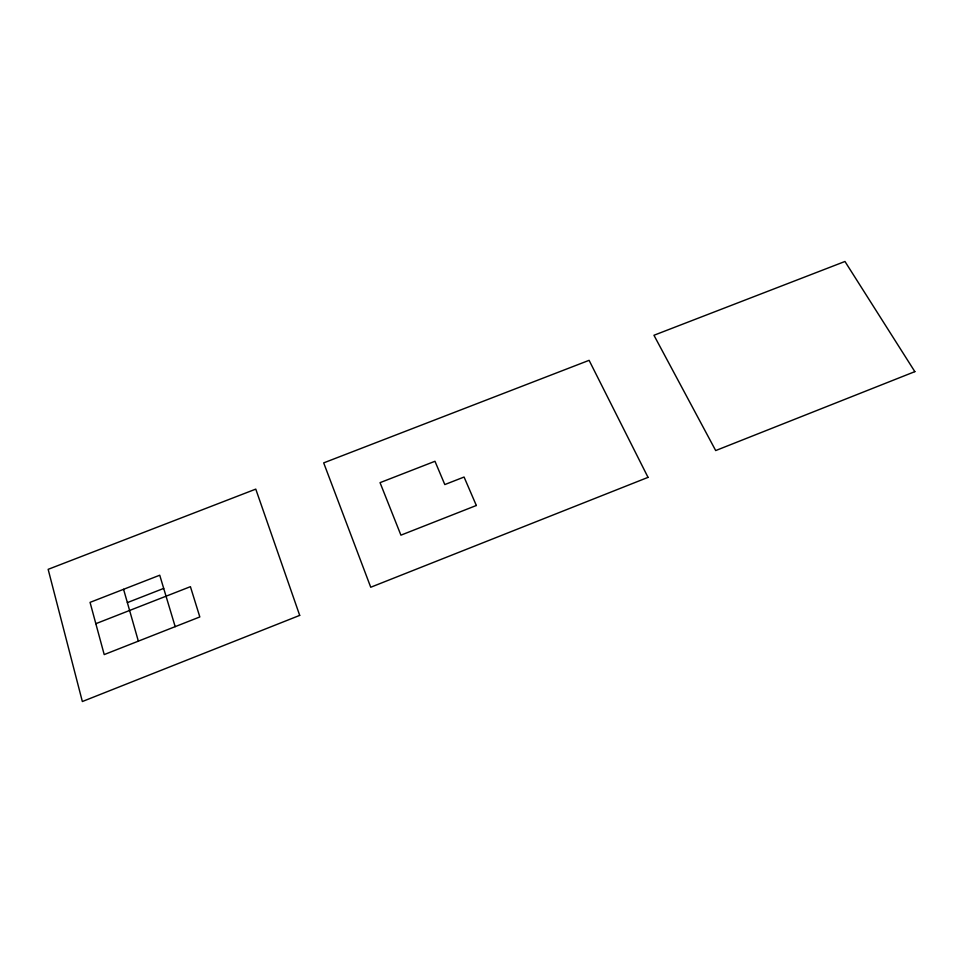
<?xml version="1.0" encoding="UTF-8"?>
<svg xmlns="http://www.w3.org/2000/svg" width="963" height="963" viewBox="0 0 963 963"><rect width="100%" height="100%" fill="white"/><g stroke="black" fill="none" stroke-linecap="round" stroke-linejoin="round"><path stroke-width="1.44" d="M95.831 623.687L190.421 586.672L199.823 616.946L104.209 654.587L90.053 602.369L159.738 575.212L175.182 626.648M127.369 602.609L163.698 588.405M123.577 589.308L138.347 641.141M299.698 615.393L82.349 701.521L48.15 569.338L255.773 489.12L299.698 615.393M648.027 477.371L370.731 587.249L323.688 462.878L589.103 360.331L648.027 477.371M914.85 371.646L715.69 450.564L653.949 335.268L844.96 261.479L914.85 371.646M476.336 505.491L400.921 535.163L380.048 482.656L434.975 461.277L444.81 484.57L464.07 477.034L476.336 505.491"/></g></svg>
